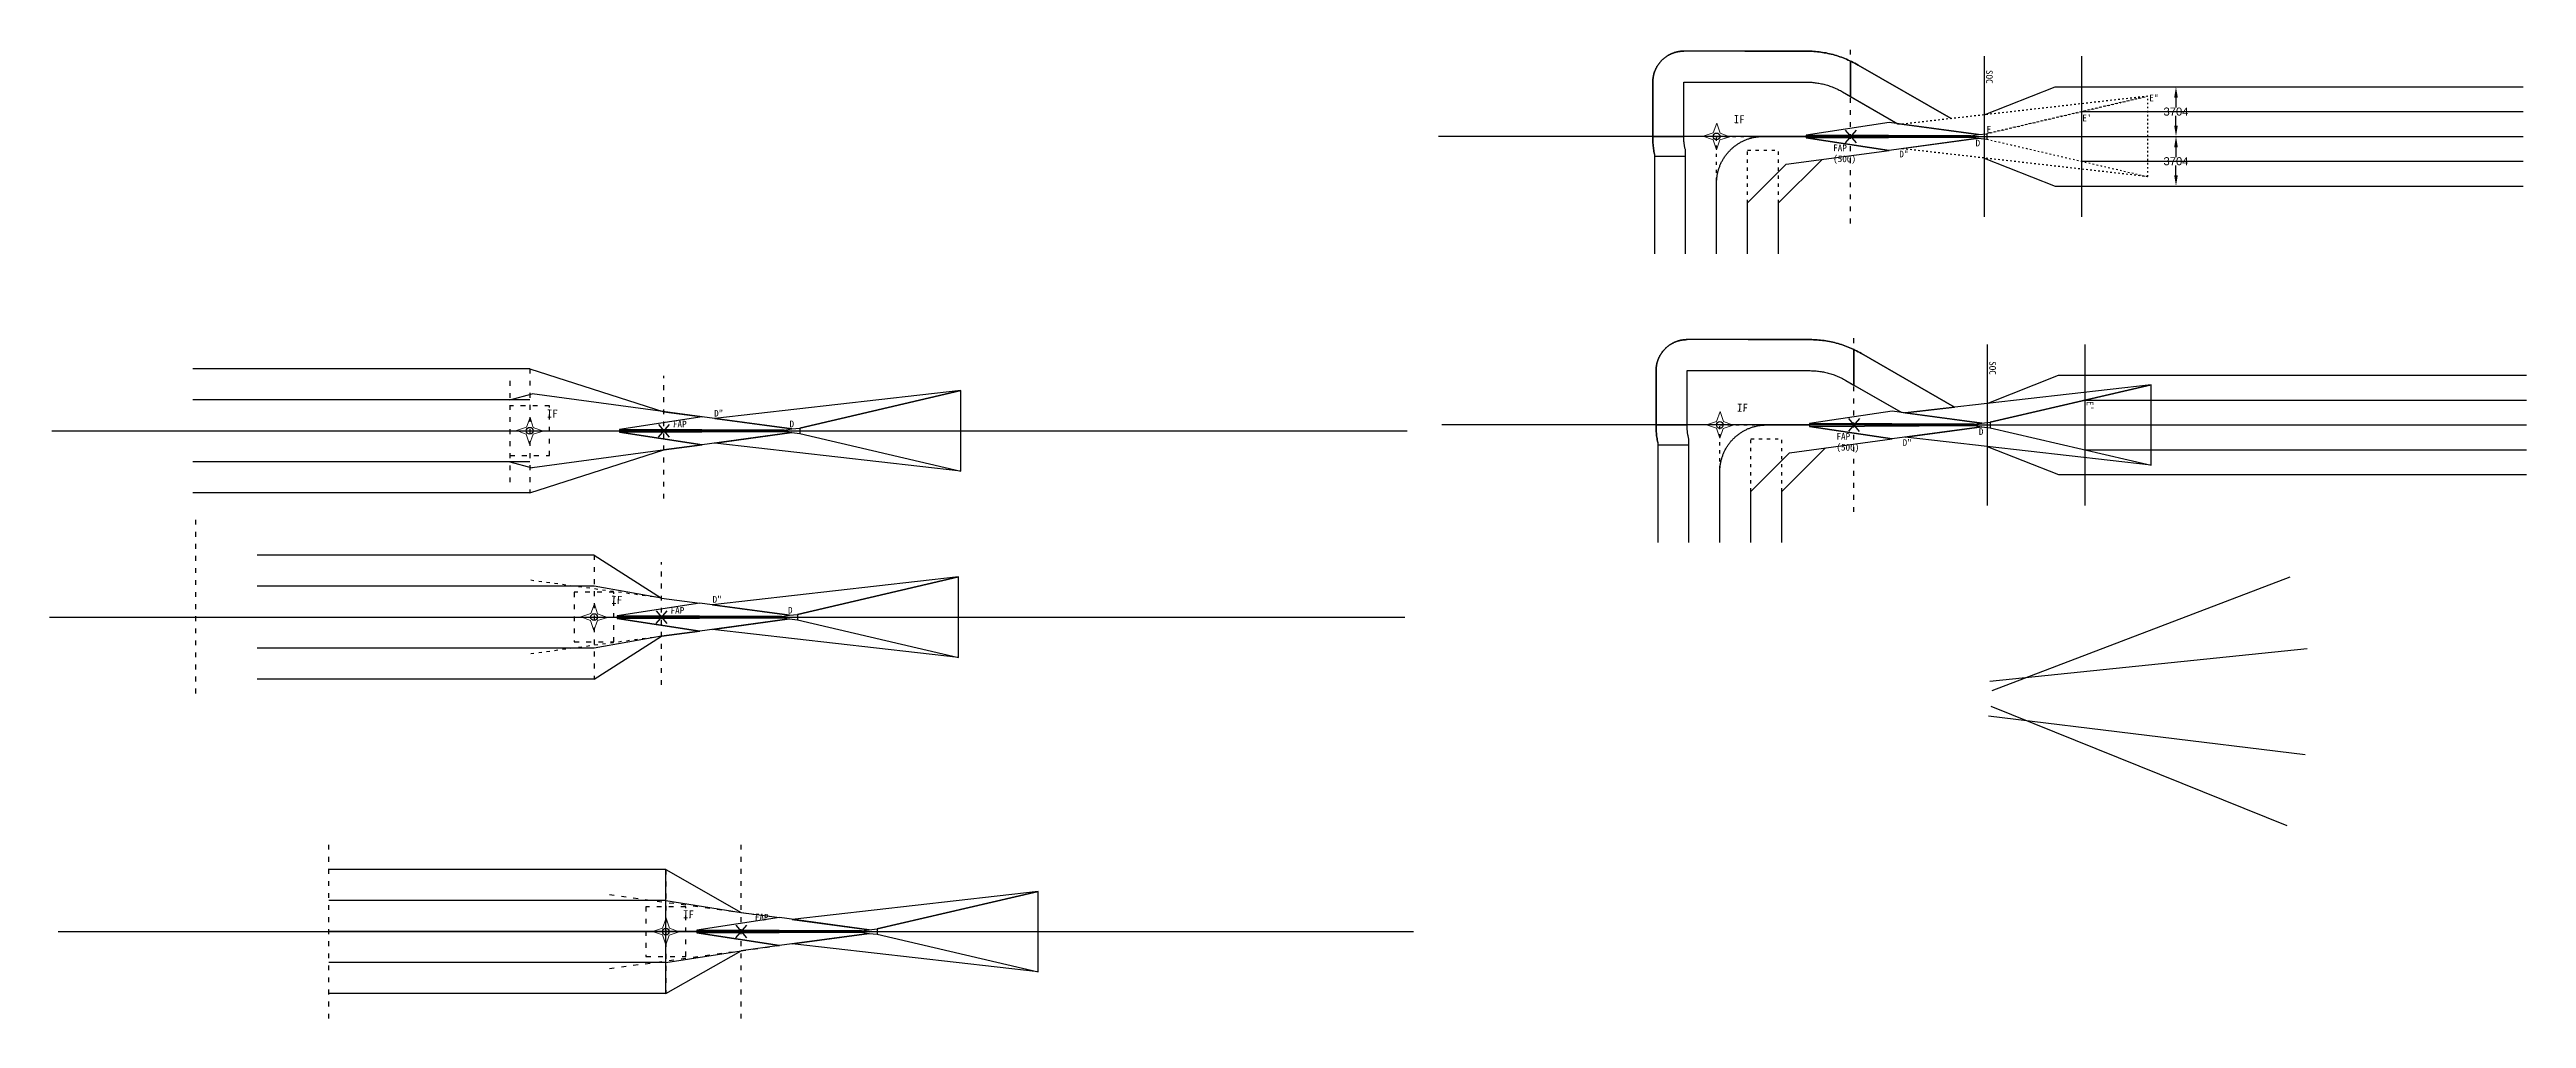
# Model space of a CAD drawing. Header units: metres. Extents: x -37642 to 147080, y -67569 to 121477.
# Drawn here: x -37642 to 147080, y 49166 to 121477 of the extents above; entities that cross this region are included whole.
import ezdxf
from ezdxf.enums import TextEntityAlignment as Align

# ---------------------------------------------------------------- set-up
doc = ezdxf.new("R2010")
doc.units = ezdxf.units.M
doc.header["$MEASUREMENT"] = 0
doc.header["$PDMODE"] = 3
doc.linetypes.add('ACAD_ISO03W100', pattern=[30, 12, -18])
doc.styles.add('Legend', font='simhei.ttf')
doc.styles.get("Standard").update_dxf_attribs({"font": 'arial.ttf'})
doc.dimstyles.get("Standard").update_dxf_attribs({"dimtxt": 0.18, "dimasz": 0.18, "dimexe": 0.18, "dimexo": 0.0625, "dimgap": 0.09, "dimtad": 0, "dimtih": 1, "dimtoh": 1, "dimdec": 4, "dimzin": 0, "dimdsep": 46, "dimtxsty": 'Standard', "dimcen": 0.09, "dimadec": 0, "dimazin": 0, "dimtfac": 1, "dimtdec": 4, "dimtofl": 0, "dimtmove": 0, "dimatfit": 3, "dimfxl": 1, "dimtolj": 1, "dimtzin": 0, "dimarcsym": 0})

# ---------------------------------------------------------------- blocks, each defined once
blk = doc.blocks.new('Flyby')
at = {"lineweight": 15}
blk.add_lwpolyline([(9, 997), (256, 256), (997, -9), (256, -256), (9, -997), (-256, -256), (-997, -9), (-256, 256)], close=True, dxfattribs=at)
blk.add_circle((0, 0), 254)
at = {"style": 'Legend'}
for tag, p in [('ALTITUDE', (1251, -136)), ('ROLE', (1251, 1017)), ('NAME', (1251, -1290))]:
    blk.add_attdef(tag, p, '', height=600, dxfattribs=at)
blk = doc.blocks.new('Fix')
for p, q in [((-410, 473), (410, -473)), ((401, 480), (-401, -480))]:
    blk.add_line(p, q)
at = {"style": 'Legend'}
for tag, p in [('ROLE', (1005, 856)), ('RADIAL', (1024, -85)), ('ALTITUDE', (1024, -1759)), ('DME', (1005, -912))]:
    blk.add_attdef(tag, p, '', height=500, dxfattribs=at)
blk = doc.blocks.new('*D4')
at = {"color": 0, "lineweight": -2, "transparency": 16777216}
for p, q in [((113903, 118693), (120944, 118693)), ((120943, 117893), (120943, 117148)), ((120943, 115789), (120943, 116535)), ((113903, 114989), (120944, 114989))]:
    blk.add_line(p, q, dxfattribs=at)
at = {"color": 0, "transparency": 16777216}
for points in [[(120810, 117893), (121077, 117893), (120943, 118693)], [(120810, 115789), (121077, 115789), (120943, 114989)]]:
    blk.add_solid(points, dxfattribs=at)
at = {"layer": 'Defpoints', "color": 0, "transparency": 16777216}
for p in [(113903, 118693), (113903, 114989), (120943, 114989)]:
    blk.add_point(p, dxfattribs=at)
at = {"color": 0, "transparency": 16777216, "insert": (120943, 116841), "char_height": 600, "attachment_point": 5}
blk.add_mtext('\\A1;3704', dxfattribs=at)
blk = doc.blocks.new('*D5')
at = {"color": 0, "lineweight": -2, "transparency": 16777216}
for p, q in [((113903, 114989), (120944, 114989)), ((120943, 114189), (120943, 113444)), ((120943, 112085), (120943, 112831)), ((113903, 111285), (120944, 111285))]:
    blk.add_line(p, q, dxfattribs=at)
at = {"color": 0, "transparency": 16777216}
for points in [[(120810, 114189), (121077, 114189), (120943, 114989)], [(120810, 112085), (121077, 112085), (120943, 111285)]]:
    blk.add_solid(points, dxfattribs=at)
at = {"layer": 'Defpoints', "color": 0, "transparency": 16777216}
for p in [(113903, 114989), (113903, 111285), (120943, 111285)]:
    blk.add_point(p, dxfattribs=at)
at = {"color": 0, "transparency": 16777216, "insert": (120943, 113137), "char_height": 600, "attachment_point": 5}
blk.add_mtext('\\A1;3704', dxfattribs=at)

msp = doc.modelspace()

# ---------------------------------------------------------------- linework, layer by layer
at = {"linetype": 'ACAD_ISO03W100', "ltscale": 30}
for p, q in [((96680.6, 108501.4), (96680.6, 121476.9)), ((96925.7, 86972.3), (96925.7, 99947.8)), ((-3313.3, 96742.3), (-3313.3, 89185.8)), ((-1831.3, 97652.5), (-1831.3, 88392.5)), ((8169.8, 87962.4), (8169.8, 97133.8)), ((-349.3, 94874.5), (-3313.3, 94874.5)), ((-349.3, 91170.5), (-349.3, 94874.5)), ((-3313.3, 91170.5), (-349.3, 91170.5)), ((-26741.3, 73422.1), (-26741.3, 86397.6)), ((2971.6, 83747.9), (2971.6, 74487.9)), ((7993.8, 74057.8), (7993.8, 83229.2)), ((4453.6, 80969.9), (1489.6, 80969.9)), ((1489.6, 80969.9), (1489.6, 77265.9)), ((4453.6, 77265.9), (4453.6, 80969.9)), ((1489.6, 77265.9), (4453.6, 77265.9)), ((-16810.2, 49166.5), (-16810.2, 62142)), ((13935.4, 49166.5), (13935.4, 62142)), ((8322, 60284.2), (8322, 51024.2)), ((4109.7, 58413), (16797.5, 56694.1)), ((9804, 57506.2), (6840, 57506.2)), ((6840, 57506.2), (6840, 53802.2)), ((9804, 53802.2), (9804, 57506.2)), ((4109.7, 52895.4), (16797.5, 54614.4)), ((6840, 53802.2), (9804, 53802.2))]:
    msp.add_line(p, q, dxfattribs=at)
for p, q in [((106624.9, 120989.2), (106624.9, 108989.2)), ((113902.8, 120989.2), (113902.8, 108989.2)), ((106624.9, 116598.5), (111941.6, 118693.2)), ((111941.6, 118693.2), (146834.9, 118693.2)), ((113902.8, 116841.2), (146834.9, 116841.2)), ((105934.9, 114989.2), (65934.9, 114989.2)), ((99542.6, 116029.1), (93373.2, 115093.3)), ((99542.6, 116029.1), (93373.2, 115093.3)), ((105653.9, 115038.2), (93373.2, 115093.3)), ((93373.2, 115093.3), (93373.2, 114885.1)), ((93373.2, 115093.3), (93373.2, 115093.3)), ((93373.2, 115093.3), (105653.9, 115038.2)), ((93373.2, 114885.1), (105653.9, 114940.2)), ((93373.2, 114885.1), (105653.9, 114940.2)), ((93373.2, 114885.1), (99542.6, 113949.3)), ((99542.6, 113949.3), (93373.2, 114885.1)), ((93373.2, 114885.1), (93373.2, 114885.1)), ((106221.3, 115124.2), (99542.6, 116029.1)), ((106221.3, 114854.1), (99542.6, 113949.3)), ((100496.7, 115899.8), (106221.3, 115124.2)), ((100496.7, 114078.6), (106221.3, 114854.1)), ((105653.9, 115038.2), (106221.3, 115124.2)), ((105653.9, 114940.2), (105653.9, 115038.2)), ((105934.9, 114989.2), (105653.9, 114989.2)), ((105653.9, 114940.2), (106221.3, 114854.1)), ((106221.3, 115124.2), (106834.9, 115194.2)), ((106221.3, 114854.1), (106834.9, 114784.2)), ((106834.9, 115194.2), (106834.9, 114784.2)), ((108934.9, 114989.2), (146834.9, 114989.2)), ((91311.1, 110028.5), (94556.5, 113273.8)), ((106624.9, 113379.9), (111941.6, 111285.2)), ((113902.8, 113137.2), (146834.9, 113137.2)), ((111941.6, 111285.2), (146834.9, 111285.2)), ((106870, 99460), (106870, 87460)), ((114147.9, 99460), (114147.9, 87460)), ((-1831.3, 97652.6), (-26963.6, 97652.6)), ((119080, 96461.4, 300), (100741.9, 94370.6, 300)), ((106870, 95069.3), (112186.7, 97164)), ((119080, 96461.4), (107080, 93665)), ((107080, 93665, 300), (119080, 96461.4, 300)), ((112186.7, 97164), (147080, 97164)), ((119080, 90458.7, 300), (119080, 96461.4, 300)), ((-1831.3, 95337.6), (-26963.6, 95337.6)), ((8169.8, 94450.2), (11031.8, 94062.4)), ((8169.8, 94450.2), (11031.8, 94062.4)), ((30324.1, 96023.9), (11985.9, 93933.2)), ((30324.1, 96023.9), (18324.1, 93227.6)), ((18324.1, 93227.6), (30324.1, 96023.9)), ((30324.1, 90021.2), (30324.1, 96023.9)), ((99787.8, 94499.9), (93618.3, 93564.1)), ((99787.8, 94499.9), (93618.3, 93564.1)), ((106466.4, 93595.1), (99787.8, 94499.9)), ((100741.9, 94370.6), (106466.4, 93595.1)), ((114147.9, 95312), (147080, 95312)), ((-37465.6, 93022.6), (63617, 93022.6)), ((11031.8, 94062.4), (4862.4, 93126.7)), ((11031.8, 94062.4), (4862.4, 93126.7)), ((17143.1, 93071.5), (4862.4, 93126.7)), ((4862.4, 93126.7), (4862.4, 92918.5)), ((4862.4, 93126.7), (4862.4, 93126.7)), ((4862.4, 93126.7), (17143.1, 93071.5)), ((4862.4, 92918.5), (17143.1, 92973.6)), ((4862.4, 92918.5), (17143.1, 92973.6)), ((4862.4, 92918.5), (11031.8, 91982.7)), ((11031.8, 91982.7), (4862.4, 92918.5)), ((4862.4, 92918.5), (4862.4, 92918.5)), ((17710.4, 93157.6), (11031.8, 94062.4)), ((17710.4, 92887.5), (11031.8, 91982.7)), ((11985.9, 93933.2), (17710.4, 93157.6)), ((11985.9, 92112), (17710.4, 92887.5)), ((17143.1, 93071.5), (17710.4, 93157.6)), ((17143.1, 92973.6), (17143.1, 93071.5)), ((17424.1, 93022.6), (17143.1, 93022.6)), ((17143.1, 92973.6), (17710.4, 92887.5)), ((17710.4, 93157.6), (18324.1, 93227.6)), ((17710.4, 92887.5), (18324.1, 92817.5)), ((18324.1, 93227.6), (18324.1, 92817.5)), ((18324.1, 92817.5), (30324.1, 90021.2)), ((18324.1, 92817.5), (30324.1, 90021.2)), ((106180, 93460), (66180, 93460)), ((105899, 93509), (93618.3, 93564.1)), ((93618.3, 93564.1), (93618.3, 93355.9)), ((93618.3, 93564.1), (93618.3, 93564.1)), ((93618.3, 93564.1), (105899, 93509)), ((93618.3, 93355.9), (105899, 93411)), ((93618.3, 93355.9), (105899, 93411)), ((93618.3, 93355.9), (99787.8, 92420.2)), ((99787.8, 92420.2), (93618.3, 93355.9)), ((93618.3, 93355.9), (93618.3, 93355.9)), ((106466.4, 93325), (99787.8, 92420.2)), ((100741.9, 92549.4), (106466.4, 93325)), ((119080, 90458.7, 300), (100741.9, 92549.4, 300)), ((105899, 93509), (106466.4, 93595.1)), ((105899, 93411), (105899, 93509)), ((106180, 93460), (105899, 93460)), ((105899, 93411), (106466.4, 93325)), ((106466.4, 93595.1), (107080, 93665)), ((106466.4, 93325), (107080, 93255)), ((107080, 93665), (107080, 93255)), ((107080, 93255), (119080, 90458.7)), ((107080, 93255), (119080, 90458.7)), ((109180, 93460), (147080, 93460)), ((-1831.3, 90707.6), (-26963.6, 90707.6)), ((11031.8, 91982.7), (8169.8, 91594.9)), ((8169.8, 91594.9), (11031.8, 91982.7)), ((30324.1, 90021.2), (11985.9, 92112)), ((91556.2, 88499.3), (94801.6, 91744.7)), ((106870, 91850.8), (112186.7, 89756)), ((114147.9, 91608), (147080, 91608)), ((112186.7, 89756), (147080, 89756)), ((-1831.3, 88392.6), (-26963.6, 88392.6)), ((2971.6, 83748), (-22160.7, 83748)), ((2971.6, 81433), (-22160.7, 81433)), ((30148.1, 82119.3), (11810, 80028.6)), ((30148.1, 82119.3), (18148.1, 79323)), ((18148.1, 79323), (30148.1, 82119.3)), ((30148.1, 76116.6), (30148.1, 82119.3)), ((107224.2, 73637.3), (129453.3, 82117.5)), ((10855.9, 80157.8), (4686.4, 79222)), ((10855.9, 80157.8), (4686.4, 79222)), ((7993.8, 80545.6), (10855.9, 80157.8)), ((7993.8, 80545.6), (10855.9, 80157.8)), ((17534.5, 79253), (10855.9, 80157.8)), ((11810, 80028.6), (17534.5, 79253)), ((-37641.5, 79117.9), (63441, 79117.9)), ((16967.1, 79166.9), (4686.4, 79222)), ((4686.4, 79222), (4686.4, 79013.8)), ((4686.4, 79222), (4686.4, 79222)), ((4686.4, 79222), (16967.1, 79166.9)), ((4686.4, 79013.8), (16967.1, 79069)), ((4686.4, 79013.8), (16967.1, 79069)), ((4686.4, 79013.8), (10855.9, 78078.1)), ((10855.9, 78078.1), (4686.4, 79013.8)), ((4686.4, 79013.8), (4686.4, 79013.8)), ((10855.9, 78078.1), (7993.8, 77690.3)), ((7993.8, 77690.3), (10855.9, 78078.1)), ((17534.5, 78982.9), (10855.9, 78078.1)), ((11810, 78207.3), (17534.5, 78982.9)), ((30148.1, 76116.6), (11810, 78207.3)), ((16967.1, 79166.9), (17534.5, 79253)), ((16967.1, 79069), (16967.1, 79166.9)), ((17248.1, 79117.9), (16967.1, 79117.9)), ((16967.1, 79069), (17534.5, 78982.9)), ((17534.5, 79253), (18148.1, 79323)), ((17534.5, 78982.9), (18148.1, 78912.9)), ((18148.1, 79323), (18148.1, 78912.9)), ((18148.1, 78912.9), (30148.1, 76116.6)), ((18148.1, 78912.9), (30148.1, 76116.6)), ((2971.6, 76803), (-22160.7, 76803)), ((107054.8, 74349.2), (130721.4, 76787.2)), ((2971.6, 74488), (-22160.7, 74488)), ((107145.4, 72470.2), (129207.5, 63564.7)), ((106962.3, 71761.6), (130577.7, 68869.7)), ((8322, 60284.2), (-16810.2, 60284.2)), ((8322, 51025.3), (8322, 60285.3)), ((8322, 60284.2), (13935.4, 57081.8)), ((8322, 57969.2), (-16810.2, 57969.2)), ((8322, 57969.2), (13935.4, 57081.8)), ((36089.8, 58655.6), (17751.6, 56564.8)), ((36089.8, 58655.6), (24089.8, 55859.2)), ((24089.8, 55859.2), (36089.8, 58655.6)), ((36089.8, 52652.9), (36089.8, 58655.6)), ((-36992.8, 55654.2), (64089.8, 55654.2)), ((23189.8, 55654.2), (-16810.2, 55654.2)), ((16797.5, 56694.1), (10628, 55758.3)), ((16797.5, 56694.1), (10628, 55758.3)), ((22908.7, 55703.2), (10628, 55758.3)), ((10628, 55758.3), (10628, 55550.1)), ((10628, 55758.3), (10628, 55758.3)), ((10628, 55758.3), (22908.7, 55703.2)), ((10628, 55550.1), (22908.7, 55605.2)), ((10628, 55550.1), (22908.7, 55605.2)), ((10628, 55550.1), (16797.5, 54614.4)), ((16797.5, 54614.4), (10628, 55550.1)), ((10628, 55550.1), (10628, 55550.1)), ((13935.4, 57081.8), (16797.5, 56694.1)), ((23476.1, 55789.3), (16797.5, 56694.1)), ((23476.1, 55519.2), (16797.5, 54614.4)), ((17751.6, 56564.8), (23476.1, 55789.3)), ((17751.6, 54743.6), (23476.1, 55519.2)), ((22908.7, 55703.2), (23476.1, 55789.3)), ((22908.7, 55605.2), (22908.7, 55703.2)), ((23189.8, 55654.2), (22908.7, 55654.2)), ((22908.7, 55605.2), (23476.1, 55519.2)), ((23476.1, 55789.3), (24089.8, 55859.2)), ((23476.1, 55519.2), (24089.8, 55449.2)), ((24089.8, 55859.2), (24089.8, 55449.2)), ((24089.8, 55654.2), (64089.8, 55654.2)), ((24089.8, 55449.2), (36089.8, 52652.9)), ((24089.8, 55449.2), (36089.8, 52652.9)), ((8322, 51025.3), (13935.4, 54226.6)), ((8322, 53339.2), (13935.4, 54226.6)), ((16797.5, 54614.4), (13935.4, 54226.6)), ((36089.8, 52652.9), (17751.6, 54743.6)), ((8322, 53339.2), (-16810.2, 53339.2)), ((8322, 51024.2), (-16810.2, 51024.2))]:
    msp.add_line(p, q)
at = {"linetype": 'ACAD_ISO03W100', "ltscale": 10}
for p, q in [((118834.9, 117990.5, 300), (100496.7, 115899.8, 300)), ((118834.9, 117990.5), (106834.9, 115194.2)), ((106834.9, 115194.2, 300), (118834.9, 117990.5, 300)), ((118834.9, 111987.9, 300), (118834.9, 117990.5, 300)), ((106834.9, 114784.2), (118834.9, 111987.9)), ((106834.9, 114784.2), (118834.9, 111987.9)), ((118834.9, 111987.9, 300), (100496.7, 114078.6, 300))]:
    msp.add_line(p, q, dxfattribs=at)
at = {"linetype": 'ACAD_ISO03W100', "ltscale": 20}
for p, q in [((86680.6, 114989.2), (89765.7, 114989.2)), ((86680.6, 111063), (86680.6, 114989.2)), ((88996.1, 113955), (91311.1, 113955)), ((88996.1, 110028.8), (88996.1, 113955)), ((91311.1, 110028.5), (91311.1, 113955)), ((86925.7, 93460), (90010.8, 93460)), ((86925.7, 89533.8), (86925.7, 93460)), ((89241.2, 92425.8), (91556.2, 92425.8)), ((89241.2, 88499.6), (89241.2, 92425.8)), ((91556.2, 88499.3), (91556.2, 92425.8))]:
    msp.add_line(p, q, dxfattribs=at)
at = {"lineweight": 30}
for p, q in [((105934.9, 114989.2), (108934.9, 114989.2)), ((106180, 93460), (109180, 93460))]:
    msp.add_line(p, q, dxfattribs=at)
at = {"color": 5, "lineweight": 30}
for p, q in [((-1831.3, 97652.6), (8169.8, 94450.2)), ((-1831.3, 88392.6), (8169.8, 91594.9)), ((2971.6, 83747.9), (7993.8, 80545.6)), ((2971.6, 74487.9), (7993.8, 77690.3))]:
    msp.add_line(p, q, dxfattribs=at)
at = {"color": 1, "lineweight": 30}
for p, q in [((-3313.6, 95337.5), (-1656.7, 95781.5)), ((11031.8, 94062.4), (-1656.7, 95781.5)), ((-3313.3, 90707.6), (-1656.6, 90263.7)), ((11031.8, 91982.7), (-1656.6, 90263.7)), ((7993.8, 80545.6), (2971.6, 81433)), ((7993.8, 77690.3), (2971.6, 76803))]:
    msp.add_line(p, q, dxfattribs=at)
at = {"color": 1, "linetype": 'ACAD_ISO03W100', "lineweight": 30, "ltscale": 20}
for p, q in [((7993.8, 80545.6), (-1832.7, 81876.8)), ((7993.8, 77690.3), (-1832.6, 76359.1))]:
    msp.add_line(p, q, dxfattribs=at)
for points in [[(96680.6, 120611.8), (96630.6, 120635.6), (96506.7, 120692.1), (96382, 120746.3), (96256.7, 120798.3), (96130.8, 120847.9), (96004.3, 120895.2), (95877.3, 120940.2), (95749.7, 120982.9), (95621.8, 121023.3), (95493.4, 121061.3), (95364.6, 121097), (95235.5, 121130.4), (95106.2, 121161.5), (94976.5, 121190.3), (94846.7, 121216.7), (94716.8, 121240.8), (94586.7, 121262.6), (94456.5, 121282), (94326.3, 121299.2), (94196.1, 121314), (94066, 121326.6), (93935.9, 121336.9), (93806, 121344.8), (93676.2, 121350.5), (93546.7, 121353.9), (93417.3, 121355), (88787.3, 121355.6), (84238.5, 121355.3), (84198.6, 121354.9), (84158.2, 121353.9), (84117.8, 121352.1), (84077.5, 121349.6), (84037.2, 121346.5), (83997, 121342.6), (83956.9, 121338), (83916.8, 121332.8), (83876.9, 121326.8), (83837, 121320.1), (83797.3, 121312.8), (83757.7, 121304.7), (83718.2, 121296), (83678.9, 121286.6), (83639.8, 121276.5), (83600.9, 121265.7), (83562.2, 121254.2), (83523.6, 121242.1), (83485.3, 121229.2), (83447.2, 121215.8), (83409.4, 121201.6), (83371.8, 121186.8), (83334.4, 121171.3), (83297.4, 121155.2), (83260.6, 121138.5), (83224.1, 121121.1), (83188, 121103.1), (83152.1, 121084.4), (83116.6, 121065.1), (83081.5, 121045.3), (83046.7, 121024.8), (83012.2, 121003.6), (82978.1, 120981.9), (82944.4, 120959.6), (82911.1, 120936.8), (82878.2, 120913.3), (82845.7, 120889.3), (82813.7, 120864.7), (82782.1, 120839.5), (82750.9, 120813.8), (82720.2, 120787.6), (82689.9, 120760.8), (82660.1, 120733.5), (82630.8, 120705.7), (82602, 120677.4), (82573.6, 120648.6), (82545.8, 120619.3), (82518.5, 120589.5), (82491.8, 120559.3), (82465.5, 120528.5), (82439.8, 120497.4), (82414.7, 120465.7), (82390, 120433.7), (82366, 120401.2), (82342.5, 120368.3), (82319.7, 120335), (82297.4, 120301.3), (82275.6, 120267.3), (82254.5, 120232.8), (82234, 120198), (82214.1, 120162.8), (82194.8, 120127.3), (82176.2, 120091.5), (82158.1, 120055.4), (82140.7, 120018.9), (82124, 119982.1), (82107.9, 119945.1), (82092.4, 119907.7), (82077.6, 119870.2), (82063.4, 119832.3), (82049.9, 119794.2), (82037.1, 119755.9), (82025, 119717.4), (82013.5, 119678.6), (82002.7, 119639.7), (81992.6, 119600.6), (81983.1, 119561.3), (81974.4, 119521.9), (81966.3, 119482.3), (81958.9, 119442.5), (81952.3, 119402.7), (81946.3, 119362.7), (81941, 119322.7), (81936.4, 119282.5), (81932.6, 119242.3), (81929.4, 119202), (81926.9, 119161.7), (81925.1, 119121.3), (81924.1, 119081), (81923.7, 119040.5), (81923.2, 114989.2), (84238.2, 114989.2), (84238.7, 119040.3), (88786.1, 119040.6), (88787.1, 119040.6), (93417.1, 119040), (93506, 119039.3), (93595.1, 119036.9), (93684.5, 119033), (93774.1, 119027.5), (93863.9, 119020.4), (93953.9, 119011.8), (94043.9, 119001.5), (94134.1, 118989.6), (94224.3, 118976.1), (94314.5, 118961), (94404.7, 118944.3), (94495, 118925.9), (94585.1, 118905.9), (94675.2, 118884.3), (94765.2, 118861), (94855, 118836.1), (94944.6, 118809.5), (95034.1, 118781.3), (95123.3, 118751.4), (95212.3, 118719.9), (95300.9, 118686.7), (95389.2, 118651.9), (95477.2, 118615.5), (95564.8, 118577.4), (95652, 118537.6), (95738.7, 118496.3), (95824.9, 118453.3), (95910.7, 118408.6), (95995.9, 118362.3), (96079.5, 118315), (96680.6, 117968), (96680.6, 120611.8)], [(84262.4, 114481.7), (84255.8, 114542.5), (84250.2, 114603.7), (84245.7, 114665.3), (84242.2, 114727.2), (84239.8, 114789.5), (84238.5, 114852), (84238.2, 114897.2), (84238.2, 114988.4), (81923.2, 114988.7), (81923.2, 114897.5), (81923.2, 114888), (81924.3, 114784.9), (81927.1, 114682), (81931.7, 114579.5), (81938.1, 114477.4), (81946.3, 114375.7), (81956.2, 114274.5), (81967.8, 114173.7), (81981.2, 114073.4), (81996.2, 113973.7), (82013, 113874.5), (82031.4, 113775.9), (82051.5, 113677.9), (82051.5, 113506.6), (84366.5, 113506.4), (84366.5, 113955), (84351.2, 114011.5), (84336.7, 114068.6), (84323.2, 114126.2), (84310.6, 114184.2), (84299, 114242.8), (84288.4, 114301.9), (84278.7, 114361.4), (84270.1, 114421.4), (84262.4, 114481.7)], [(96925.7, 99082.6), (96875.7, 99106.5), (96751.8, 99163), (96627.1, 99217.2), (96501.8, 99269.1), (96375.9, 99318.7), (96249.4, 99366), (96122.4, 99411), (95994.8, 99453.7), (95866.9, 99494.1), (95738.5, 99532.1), (95609.7, 99567.9), (95480.6, 99601.3), (95351.3, 99632.3), (95221.7, 99661.1), (95091.9, 99687.5), (94961.9, 99711.6), (94831.8, 99733.4), (94701.6, 99752.9), (94571.4, 99770), (94441.2, 99784.9), (94311.1, 99797.4), (94181, 99807.7), (94051.1, 99815.7), (93921.3, 99821.3), (93791.8, 99824.7), (93662.5, 99825.9), (89032.5, 99826.5), (84483.7, 99826.1), (84443.7, 99825.8), (84403.3, 99824.7), (84363, 99822.9), (84322.6, 99820.5), (84282.3, 99817.3), (84242.1, 99813.5), (84202, 99808.9), (84161.9, 99803.6), (84122, 99797.6), (84082.1, 99791), (84042.4, 99783.6), (84002.8, 99775.6), (83963.3, 99766.8), (83924.1, 99757.4), (83884.9, 99747.3), (83846, 99736.5), (83807.3, 99725), (83768.7, 99712.9), (83730.4, 99700.1), (83692.3, 99686.6), (83654.5, 99672.4), (83616.9, 99657.6), (83579.6, 99642.2), (83542.5, 99626.1), (83505.7, 99609.3), (83469.3, 99591.9), (83433.1, 99573.9), (83397.3, 99555.3), (83361.7, 99536), (83326.6, 99516.1), (83291.8, 99495.6), (83257.3, 99474.5), (83223.2, 99452.8), (83189.5, 99430.5), (83156.2, 99407.6), (83123.3, 99384.1), (83090.9, 99360.1), (83058.8, 99335.5), (83027.2, 99310.4), (82996, 99284.7), (82965.3, 99258.4), (82935, 99231.7), (82905.2, 99204.4), (82875.9, 99176.6), (82847.1, 99148.3), (82818.8, 99119.4), (82790.9, 99090.1), (82763.6, 99060.4), (82736.9, 99030.1), (82710.6, 98999.4), (82684.9, 98968.2), (82659.8, 98936.6), (82635.2, 98904.5), (82611.1, 98872.1), (82587.7, 98839.2), (82564.8, 98805.9), (82542.5, 98772.2), (82520.8, 98738.1), (82499.6, 98703.7), (82479.1, 98668.9), (82459.2, 98633.7), (82439.9, 98598.2), (82421.3, 98562.3), (82403.2, 98526.2), (82385.8, 98489.7), (82369.1, 98453), (82353, 98415.9), (82337.5, 98378.6), (82322.7, 98341), (82308.5, 98303.1), (82295, 98265.1), (82282.2, 98226.7), (82270.1, 98188.2), (82258.6, 98149.5), (82247.8, 98110.5), (82237.7, 98071.4), (82228.2, 98032.1), (82219.5, 97992.7), (82211.4, 97953.1), (82204.1, 97913.4), (82197.4, 97873.5), (82191.4, 97833.6), (82186.1, 97793.5), (82181.5, 97753.4), (82177.7, 97713.2), (82174.5, 97672.9), (82172, 97632.5), (82170.3, 97592.2), (82169.2, 97551.8), (82168.8, 97511.4), (82168.3, 93460), (84483.3, 93460), (84483.8, 97511.1), (89031.2, 97511.5), (89032.2, 97511.5), (93662.2, 97510.9), (93751.1, 97510.1), (93840.3, 97507.8), (93929.7, 97503.8), (94019.3, 97498.3), (94109, 97491.3), (94199, 97482.6), (94289, 97472.3), (94379.2, 97460.4), (94469.4, 97447), (94559.6, 97431.8), (94649.9, 97415.1), (94740.1, 97396.7), (94830.2, 97376.7), (94920.3, 97355.1), (95010.3, 97331.8), (95100.1, 97306.9), (95189.8, 97280.3), (95279.2, 97252.1), (95368.4, 97222.3), (95457.4, 97190.7), (95546, 97157.6), (95634.3, 97122.8), (95722.3, 97086.3), (95809.9, 97048.2), (95897.1, 97008.5), (95983.8, 96967.1), (96070, 96924.1), (96155.8, 96879.5), (96241, 96833.2), (96324.6, 96785.8), (96925.7, 96438.9), (96925.7, 99082.6)], [(97482, 98790.8), (97363.6, 98857.8), (97242.9, 98923.3), (97121.3, 98986.6), (96998.9, 99047.7), (96925.7, 99082.6), (96925.7, 96438.9), (100437.1, 94411.9), (100741.9, 94370.6), (104414, 94789.3), (97482, 98790.8)], [(84507.5, 92952.6), (84500.9, 93013.4), (84495.3, 93074.6), (84490.8, 93136.1), (84487.3, 93198), (84484.9, 93260.3), (84483.6, 93322.9), (84483.3, 93368.1), (84483.3, 93459.2), (82168.3, 93459.5), (82168.3, 93368.3), (82168.3, 93358.9), (82169.4, 93255.7), (82172.2, 93152.9), (82176.9, 93050.4), (82183.3, 92948.3), (82191.4, 92846.6), (82201.3, 92745.3), (82212.9, 92644.5), (82226.3, 92544.2), (82241.4, 92444.5), (82258.1, 92345.3), (82276.5, 92246.7), (82296.6, 92148.7), (82296.6, 91977.5), (84611.6, 91977.2), (84611.6, 92425.8), (84596.3, 92482.4), (84581.8, 92539.4), (84568.3, 92597), (84555.7, 92655.1), (84544.1, 92713.7), (84533.5, 92772.7), (84523.8, 92832.2), (84515.2, 92892.2), (84507.5, 92952.6)]]:
    msp.add_lwpolyline(points, close=True)
for points in [[(81923.7, 119040.5), (81924.1, 119081), (81925.1, 119121.3), (81926.9, 119161.7), (81929.4, 119202), (81932.6, 119242.3), (81936.4, 119282.5), (81941, 119322.7), (81946.3, 119362.7), (81952.3, 119402.7), (81958.9, 119442.5), (81966.3, 119482.3), (81974.4, 119521.9), (81983.1, 119561.3), (81992.6, 119600.6), (82002.7, 119639.7), (82013.5, 119678.6), (82025, 119717.4), (82037.1, 119755.9), (82049.9, 119794.2), (82063.4, 119832.3), (82077.6, 119870.2), (82092.4, 119907.7), (82107.9, 119945.1), (82124, 119982.1), (82140.7, 120018.9), (82158.1, 120055.4), (82176.2, 120091.5), (82194.8, 120127.3), (82214.1, 120162.8), (82234, 120198), (82254.5, 120232.8), (82275.6, 120267.3), (82297.4, 120301.3), (82319.7, 120335), (82342.5, 120368.3), (82366, 120401.2), (82390, 120433.7), (82414.7, 120465.7), (82439.8, 120497.4), (82465.5, 120528.5), (82491.8, 120559.3), (82518.5, 120589.5), (82545.8, 120619.3), (82573.6, 120648.6), (82602, 120677.4), (82630.8, 120705.7), (82660.1, 120733.5), (82689.9, 120760.8), (82720.2, 120787.6), (82750.9, 120813.8), (82782.1, 120839.5), (82813.7, 120864.7), (82845.7, 120889.3), (82878.2, 120913.3), (82911.1, 120936.8), (82944.4, 120959.6), (82978.1, 120981.9), (83012.2, 121003.6), (83046.7, 121024.8), (83081.5, 121045.3), (83116.6, 121065.1), (83152.1, 121084.4), (83188, 121103.1), (83224.1, 121121.1), (83260.6, 121138.5), (83297.4, 121155.2), (83334.4, 121171.3), (83371.8, 121186.8), (83409.4, 121201.6), (83447.2, 121215.8), (83485.3, 121229.2), (83523.6, 121242.1), (83562.2, 121254.2), (83600.9, 121265.7), (83639.8, 121276.5), (83678.9, 121286.6), (83718.2, 121296), (83757.7, 121304.7), (83797.3, 121312.8), (83837, 121320.1), (83876.9, 121326.8), (83916.8, 121332.8), (83956.9, 121338), (83997, 121342.6), (84037.2, 121346.5), (84077.5, 121349.6), (84117.8, 121352.1), (84158.2, 121353.9), (84198.6, 121354.9), (84238.5, 121355.3)], [(88785.9, 121355.6), (84238.5, 121355.3)], [(88787.3, 121355.6), (93417.3, 121355)], [(93417.3, 121355), (93546.7, 121353.9), (93676.2, 121350.5), (93806, 121344.8), (93935.9, 121336.9), (94066, 121326.6), (94196.1, 121314), (94326.3, 121299.2), (94456.5, 121282), (94586.7, 121262.6), (94716.8, 121240.8), (94846.7, 121216.7), (94976.5, 121190.3), (95106.2, 121161.5), (95235.5, 121130.4), (95364.6, 121097), (95493.4, 121061.3), (95621.8, 121023.3), (95749.7, 120982.9), (95877.3, 120940.2), (96004.3, 120895.2), (96130.8, 120847.9), (96256.7, 120798.3), (96382, 120746.3), (96506.7, 120692.1), (96630.6, 120635.6), (96753.8, 120576.9), (96876.2, 120515.8), (96997.7, 120452.5), (97118.4, 120386.9), (97236.9, 120319.9)], [(104168.9, 116318.5), (97236.9, 120319.9), (97118.4, 120386.9), (96997.7, 120452.5), (96876.2, 120515.8), (96753.8, 120576.9), (96680.6, 120611.8), (96680.6, 117968), (100192, 115941.1), (100496.7, 115899.8)], [(97236.9, 120319.9), (104168.9, 116318.5)], [(81923.2, 114897.5), (81923.7, 119040.5)], [(84238.2, 114897.2), (84238.7, 119040.3)], [(84238.7, 119040.3), (88786.1, 119040.6)], [(88787.1, 119040.6), (93417.1, 119040)], [(96079.5, 118315), (100192, 115941.1)], [(82051.5, 113677.9), (82031.4, 113775.9), (82013, 113874.5), (81996.2, 113973.7), (81981.2, 114073.4), (81967.8, 114173.7), (81956.2, 114274.5), (81946.3, 114375.7), (81938.1, 114477.4), (81931.7, 114579.5), (81927.1, 114682), (81924.3, 114784.9), (81923.2, 114888), (81923.2, 114897.5)], [(82051.5, 113677.9), (82050.6, 106222.1)], [(84365.6, 106221.8), (84366.5, 113955)], [(88996.1, 110028.8), (91878.4, 112911), (99542.6, 113949.3)], [(88995.6, 106221.2), (88996.1, 110028.8)], [(91310.6, 106221), (91311.1, 110028.5)], [(82168.8, 97511.4), (82169.2, 97551.8), (82170.3, 97592.2), (82172, 97632.5), (82174.5, 97672.9), (82177.7, 97713.2), (82181.5, 97753.4), (82186.1, 97793.5), (82191.4, 97833.6), (82197.4, 97873.5), (82204.1, 97913.4), (82211.4, 97953.1), (82219.5, 97992.7), (82228.2, 98032.1), (82237.7, 98071.4), (82247.8, 98110.5), (82258.6, 98149.5), (82270.1, 98188.2), (82282.2, 98226.7), (82295, 98265.1), (82308.5, 98303.1), (82322.7, 98341), (82337.5, 98378.6), (82353, 98415.9), (82369.1, 98453), (82385.8, 98489.7), (82403.2, 98526.2), (82421.3, 98562.3), (82439.9, 98598.2), (82459.2, 98633.7), (82479.1, 98668.9), (82499.6, 98703.7), (82520.8, 98738.1), (82542.5, 98772.2), (82564.8, 98805.9), (82587.7, 98839.2), (82611.1, 98872.1), (82635.2, 98904.5), (82659.8, 98936.6), (82684.9, 98968.2), (82710.6, 98999.4), (82736.9, 99030.1), (82763.6, 99060.4), (82790.9, 99090.1), (82818.8, 99119.4), (82847.1, 99148.3), (82875.9, 99176.6), (82905.2, 99204.4), (82935, 99231.7), (82965.3, 99258.4), (82996, 99284.7), (83027.2, 99310.4), (83058.8, 99335.5), (83090.9, 99360.1), (83123.3, 99384.1), (83156.2, 99407.6), (83189.5, 99430.5), (83223.2, 99452.8), (83257.3, 99474.5), (83291.8, 99495.6), (83326.6, 99516.1), (83361.7, 99536), (83397.3, 99555.3), (83433.1, 99573.9), (83469.3, 99591.9), (83505.7, 99609.3), (83542.5, 99626.1), (83579.6, 99642.2), (83616.9, 99657.6), (83654.5, 99672.4), (83692.3, 99686.6), (83730.4, 99700.1), (83768.7, 99712.9), (83807.3, 99725), (83846, 99736.5), (83884.9, 99747.3), (83924.1, 99757.4), (83963.3, 99766.8), (84002.8, 99775.6), (84042.4, 99783.6), (84082.1, 99791), (84122, 99797.6), (84161.9, 99803.6), (84202, 99808.9), (84242.1, 99813.5), (84282.3, 99817.3), (84322.6, 99820.5), (84363, 99822.9), (84403.3, 99824.7), (84443.7, 99825.8), (84483.7, 99826.1)], [(89031, 99826.5), (84483.7, 99826.1)], [(89032.5, 99826.5), (93662.5, 99825.9)], [(93662.5, 99825.9), (93791.8, 99824.7), (93921.3, 99821.3), (94051.1, 99815.7), (94181, 99807.7), (94311.1, 99797.4), (94441.2, 99784.9), (94571.4, 99770), (94701.6, 99752.9), (94831.8, 99733.4), (94961.9, 99711.6), (95091.9, 99687.5), (95221.7, 99661.1), (95351.3, 99632.3), (95480.6, 99601.3), (95609.7, 99567.9), (95738.5, 99532.1), (95866.9, 99494.1), (95994.8, 99453.7), (96122.4, 99411), (96249.4, 99366), (96375.9, 99318.7), (96501.8, 99269.1), (96627.1, 99217.2), (96751.8, 99163), (96875.7, 99106.5), (96998.9, 99047.7), (97121.3, 98986.6), (97242.9, 98923.3), (97363.6, 98857.8), (97482, 98790.8)], [(97482, 98790.8), (104414, 94789.3)], [(82168.3, 93368.3), (82168.8, 97511.4)], [(84483.3, 93368.1), (84483.8, 97511.1)], [(84483.8, 97511.1), (89031.2, 97511.5)], [(89032.2, 97511.5), (93662.2, 97510.9)], [(96324.6, 96785.8), (100437.1, 94411.9)], [(82296.6, 92148.7), (82276.5, 92246.7), (82258.1, 92345.3), (82241.4, 92444.5), (82226.3, 92544.2), (82212.9, 92644.5), (82201.3, 92745.3), (82191.4, 92846.6), (82183.3, 92948.3), (82176.9, 93050.4), (82172.2, 93152.9), (82169.4, 93255.7), (82168.3, 93358.9), (82168.3, 93368.3)], [(84610.7, 84692.6), (84611.6, 92425.8)], [(89241.2, 88499.6), (92123.5, 91381.8), (99787.8, 92420.2)], [(82296.6, 92148.7), (82295.7, 84692.9)], [(89240.7, 84692.1), (89241.2, 88499.6)], [(91555.7, 84691.8), (91556.2, 88499.3)]]:
    msp.add_lwpolyline(points)
at = {"color": 252, "lineweight": 30, "true_color": 0x939598}
for points in [[(86680.6, 106221.5), (86681.2, 111511.1), (86681.8, 111571.8), (86683.4, 111632.4), (86686, 111693.1), (86689.7, 111753.7), (86694.5, 111814.2), (86700.3, 111874.6), (86707.2, 111934.9), (86715.1, 111995.1), (86724.1, 112055.1), (86734.1, 112115), (86745.2, 112174.6), (86757.3, 112234.1), (86770.5, 112293.4), (86784.6, 112352.4), (86799.8, 112411.1), (86816.1, 112469.6), (86833.3, 112527.8), (86851.6, 112585.7), (86870.8, 112643.3), (86891.1, 112700.5), (86912.4, 112757.3), (86934.6, 112813.8), (86957.9, 112869.9), (86982.1, 112925.5), (87007.2, 112980.8), (87033.4, 113035.5), (87060.5, 113089.9), (87088.5, 113143.7), (87117.5, 113197), (87147.4, 113249.9), (87178.2, 113302.2), (87209.9, 113353.9), (87242.5, 113405.1), (87276, 113455.7), (87310.4, 113505.7), (87345.7, 113555.1), (87381.8, 113603.9), (87418.7, 113652.1), (87456.5, 113699.6), (87495.1, 113746.4), (87534.6, 113792.5), (87574.8, 113838), (87615.8, 113882.7), (87657.6, 113926.8), (87700.1, 113970), (87743.4, 114012.6), (87787.5, 114054.4), (87832.2, 114095.4), (87877.7, 114135.6), (87923.8, 114175), (87970.7, 114213.6), (88018.2, 114251.4), (88066.3, 114288.3), (88115.1, 114324.4), (88164.6, 114359.7), (88214.6, 114394), (88265.2, 114427.5), (88316.4, 114460.1), (88368.2, 114491.8), (88420.5, 114522.6), (88473.3, 114552.5), (88526.6, 114581.5), (88580.5, 114609.5), (88634.8, 114636.6), (88689.6, 114662.7), (88744.8, 114687.9), (88800.5, 114712.1), (88856.6, 114735.3), (88913, 114757.5), (88969.9, 114778.8), (89027.1, 114799), (89084.7, 114818.3), (89142.6, 114836.5), (89200.8, 114853.7), (89259.3, 114870), (89318, 114885.1), (89377, 114899.3), (89436.3, 114912.4), (89495.8, 114924.5), (89555.5, 114935.6), (89615.3, 114945.6), (89675.4, 114954.6), (89735.5, 114962.5), (89795.8, 114969.3), (89856.3, 114975.1), (89916.8, 114979.9), (89977.4, 114983.6), (90038, 114986.2), (90098.7, 114987.8), (90158.7, 114988.3), (105934.9, 114989.2)], [(86925.7, 84692.4), (86926.3, 89981.9), (86926.9, 90042.6), (86928.5, 90103.3), (86931.1, 90163.9), (86934.8, 90224.5), (86939.6, 90285), (86945.4, 90345.4), (86952.3, 90405.7), (86960.2, 90465.9), (86969.2, 90525.9), (86979.3, 90585.8), (86990.3, 90645.5), (87002.4, 90704.9), (87015.6, 90764.2), (87029.7, 90823.2), (87045, 90882), (87061.2, 90940.5), (87078.4, 90998.7), (87096.7, 91056.6), (87116, 91114.1), (87136.2, 91171.3), (87157.5, 91228.2), (87179.7, 91284.6), (87203, 91340.7), (87227.2, 91396.4), (87252.4, 91451.6), (87278.5, 91506.4), (87305.6, 91560.7), (87333.6, 91614.5), (87362.6, 91667.9), (87392.5, 91720.7), (87423.3, 91773), (87455, 91824.7), (87487.6, 91875.9), (87521.1, 91926.5), (87555.5, 91976.6), (87590.8, 92026), (87626.9, 92074.8), (87663.8, 92122.9), (87701.6, 92170.4), (87740.2, 92217.2), (87779.7, 92263.4), (87819.9, 92308.8), (87860.9, 92353.6), (87902.7, 92397.6), (87945.2, 92440.9), (87988.5, 92483.4), (88032.6, 92525.2), (88077.3, 92566.2), (88122.8, 92606.4), (88169, 92645.8), (88215.8, 92684.4), (88263.3, 92722.2), (88311.5, 92759.2), (88360.3, 92795.3), (88409.7, 92830.5), (88459.7, 92864.9), (88510.3, 92898.4), (88561.5, 92931), (88613.3, 92962.7), (88665.6, 92993.5), (88718.4, 93023.4), (88771.7, 93052.3), (88825.6, 93080.3), (88879.9, 93107.4), (88934.7, 93133.5), (88989.9, 93158.7), (89045.6, 93182.9), (89101.7, 93206.1), (89158.2, 93228.3), (89215, 93249.6), (89272.2, 93269.9), (89329.8, 93289.1), (89387.7, 93307.4), (89445.9, 93324.6), (89504.4, 93340.8), (89563.1, 93356), (89622.2, 93370.1), (89681.4, 93383.3), (89740.9, 93395.4), (89800.6, 93406.4), (89860.4, 93416.4), (89920.5, 93425.4), (89980.7, 93433.3), (90041, 93440.2), (90101.4, 93446), (90161.9, 93450.7), (90222.5, 93454.4), (90283.1, 93457.1), (90343.8, 93458.7), (90403.8, 93459.2), (106180, 93460)]]:
    msp.add_lwpolyline(points, dxfattribs=at)

# ---------------------------------------------------------------- block references
for name, p, rotation, values in [('Flyby', (86680.6, 114989.2), 358.8981169210336, {'ROLE': 'IF'}), ('Flyby', (-1831.3, 93023.7), 358.8981169210335, {'ROLE': 'IF'}), ('Flyby', (86925.7, 93460), 358.8981169210336, {'ROLE': 'IF'}), ('Flyby', (2971.6, 79119.1), 358.8981169210335, {'ROLE': 'IF'}), ('Flyby', (8322, 55655.3), 358.8981169210335, {'ROLE': 'IF'}), ('Fix', (13935.4, 55654.2), 358.8981169210335, {'ROLE': 'FAP'})]:
    msp.add_blockref(name, p, dxfattribs=dict(rotation=rotation)).add_auto_attribs(values)
ref = msp.add_blockref('Fix', (96680.6, 114989.2), dxfattribs=dict(rotation=358.8981169210336))
ref.add_attrib('ROLE', 'FAP', (95372.5, 113892.6), dxfattribs={"height": 500, "rotation": 358.898117, "style": 'Legend'})
ref.add_attrib('RADIAL', '(500)', (95370.6, 113087.2), dxfattribs={"height": 500, "rotation": 358.898117, "style": 'Legend'})
ref = msp.add_blockref('Fix', (8169.8, 93022.6), dxfattribs=dict(rotation=358.8981169210335))
ref.add_attrib('ROLE', 'FAP', (8845.4, 93288.2), dxfattribs={"height": 500, "rotation": 358.898117, "style": 'Legend'})
ref = msp.add_blockref('Fix', (96925.7, 93460), dxfattribs=dict(rotation=358.8981169210336))
ref.add_attrib('ROLE', 'FAP', (95617.7, 92363.5), dxfattribs={"height": 500, "rotation": 358.898117, "style": 'Legend'})
ref.add_attrib('RADIAL', '(500)', (95615.7, 91558.1), dxfattribs={"height": 500, "rotation": 358.898117, "style": 'Legend'})
ref = msp.add_blockref('Fix', (7993.8, 79117.9), dxfattribs=dict(rotation=358.8981169210335))
ref.add_attrib('ROLE', 'FAP', (8669.4, 79383.6), dxfattribs={"height": 500, "rotation": 358.898117, "style": 'Legend'})

# ---------------------------------------------------------------- texts
at = {"style": 'Legend'}
for s, p in [('SOC', (106624.9, 119439.8)), ('SOC', (106868.6, 97707.9)), ("E'", (114134.3, 94894.3))]:
    msp.add_text(s, height=500, rotation=270, dxfattribs=at).set_placement(p, align=Align.BOTTOM_CENTER)
for s, p in [("E'", (114301.8, 115966.7)), ('E"', (119295.8, 117463.1, 300)), ('E', (106988.9, 115118.1))]:
    msp.add_text(s, height=500, dxfattribs=at).set_placement(p, align=Align.BOTTOM_CENTER)
for s, p in [('D', (105996.4, 114244.6)), ('D"', (100309.8, 113423.5)), ('D"', (11920.5, 94083.1)), ('D', (17543.9, 93283.9)), ('D"', (100554.9, 91894.4)), ('D', (106241.5, 92715.5)), ('D"', (11806.1, 80185.5)), ('D', (17429.5, 79386.3))]:
    msp.add_text(s, height=500, dxfattribs=at).set_placement(p)

# ---------------------------------------------------------------- dimensions: what is measured, and where the dimension line sits
dim = msp.add_linear_dim(base=(120943.5, 114989.2), p1=(113902.8, 118693.2), p2=(113902.8, 114989.2), angle=90, dimstyle='Standard', override={"dimtxt": 600, "dimasz": 800, "dimdec": 0})
dim.commit()
dim.dimension.update_dxf_attribs({"geometry": '*D4', "text_midpoint": (120943.5, 116841.2), "dimtype": 160})
dim = msp.add_linear_dim(base=(120943.5, 111285.2), p1=(113902.8, 114989.2), p2=(113902.8, 111285.2), angle=90, dimstyle='Standard', override={"dimtxt": 600, "dimasz": 800, "dimdec": 0})
dim.commit()
dim.dimension.update_dxf_attribs({"geometry": '*D5', "text_midpoint": (120943.5, 113137.2)})

doc.saveas('drawing.dxf')
